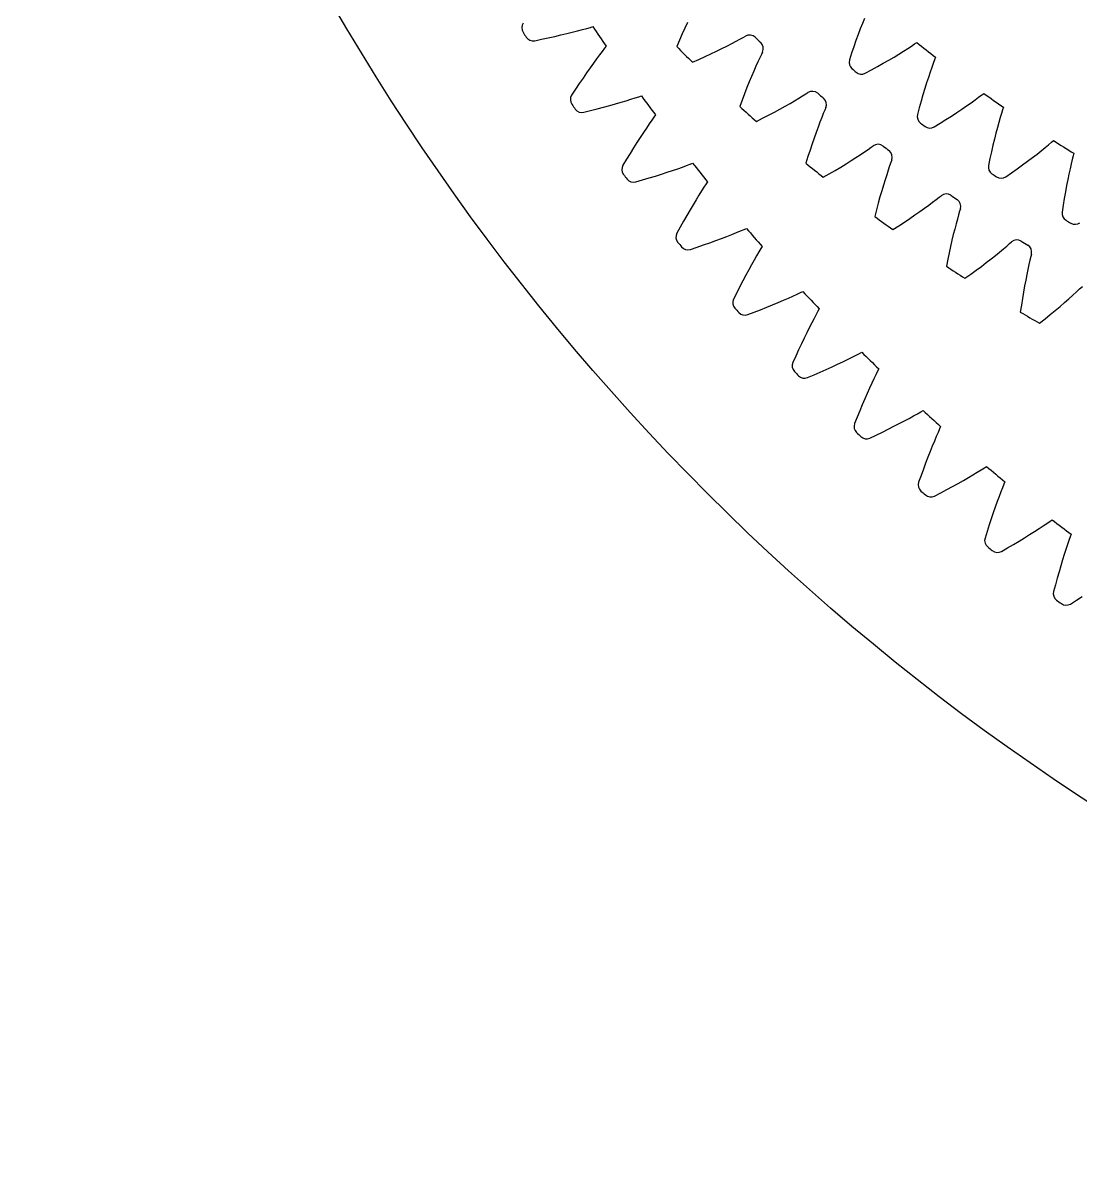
# Model space of a CAD drawing. Header units: millimetres. Extents: x -171 to 171, y -171 to 171.
# Drawn here: x -171.3 to -93.8, y -171.3 to -86.7 of the extents above; entities that cross this region are included whole.
import ezdxf

# ---------------------------------------------------------------- set-up
doc = ezdxf.new("R2010")
doc.units = ezdxf.units.MM

msp = doc.modelspace()

# ---------------------------------------------------------------- linework, layer by layer
at = {"layer": 'fixed_ring'}
for p, q in [((-130.672029, -87.222437), (-130.318793, -87.128833)), ((-130.318793, -87.128833), (-130.000954, -87.042256)), ((-130.000954, -87.042256), (-129.729945, -86.966631)), ((-129.729945, -86.966631), (-129.545133, -86.914087)), ((-133.814737, -87.94556), (-133.308073, -87.840502)), ((-133.308073, -87.840502), (-132.817987, -87.735763)), ((-132.817987, -87.735763), (-132.346243, -87.630707)), ((-132.346243, -87.630707), (-131.894035, -87.525988)), ((-131.894035, -87.525988), (-131.462856, -87.422377)), ((-131.462856, -87.422377), (-131.054645, -87.320803)), ((-131.054645, -87.320803), (-130.672029, -87.222437)), ((-128.856995, -88.726982), (-129.054706, -88.990473)), ((-128.686737, -88.502978), (-128.856995, -88.726982)), ((-128.569728, -88.35058), (-128.686737, -88.502978)), ((-129.504569, -89.603624), (-129.749554, -89.945582)), ((-129.272005, -89.284272), (-129.504569, -89.603624)), ((-129.054706, -88.990473), (-129.272005, -89.284272)), ((-130.004905, -90.308137), (-130.269043, -90.689831)), ((-129.749554, -89.945582), (-130.004905, -90.308137)), ((-130.5407, -91.089557), (-130.818829, -91.50645)), ((-130.269043, -90.689831), (-130.5407, -91.089557)), ((-130.818829, -91.50645), (-131.103367, -91.938633)), ((-127.101059, -92.348543), (-126.751824, -92.240969)), ((-126.751824, -92.240969), (-126.437678, -92.141825)), ((-126.437678, -92.141825), (-126.169889, -92.055486)), ((-126.169889, -92.055486), (-125.987313, -91.995636)), ((-130.212533, -93.196037), (-129.710447, -93.07092)), ((-129.710447, -93.07092), (-129.224912, -92.946779)), ((-129.224912, -92.946779), (-128.757718, -92.823051)), ((-128.757718, -92.823051), (-128.310031, -92.700437)), ((-128.310031, -92.700437), (-127.883312, -92.579765)), ((-127.883312, -92.579765), (-127.479462, -92.462043)), ((-127.479462, -92.462043), (-127.101059, -92.348543)), ((-125.227644, -93.779739), (-125.414724, -94.050882)), ((-125.066427, -93.549144), (-125.227644, -93.779739)), ((-124.955569, -93.392214), (-125.066427, -93.549144)), ((-125.839854, -94.681433), (-126.07105, -95.032861)), ((-125.620171, -94.353088), (-125.839854, -94.681433)), ((-125.414724, -94.050882), (-125.620171, -94.353088)), ((-126.311786, -95.405281), (-126.56054, -95.797174)), ((-126.07105, -95.032861), (-126.311786, -95.405281)), ((-126.816091, -96.207385), (-127.077425, -96.635005)), ((-126.56054, -95.797174), (-126.816091, -96.207385)), ((-127.077425, -96.635005), (-127.344557, -97.078159)), ((-123.702708, -97.457082), (-123.329116, -97.328627)), ((-123.329116, -97.328627), (-122.984434, -97.207254)), ((-122.984434, -97.207254), (-122.674478, -97.095699)), ((-122.674478, -97.095699), (-122.410334, -96.998781)), ((-122.410334, -96.998781), (-122.230281, -96.93172)), ((-126.404437, -98.299153), (-125.907722, -98.154173)), ((-125.907722, -98.154173), (-125.427507, -98.010828)), ((-125.427507, -98.010828), (-124.965601, -97.868623)), ((-124.965601, -97.868623), (-124.523142, -97.728307)), ((-124.523142, -97.728307), (-124.101558, -97.590766)), ((-124.101558, -97.590766), (-123.702708, -97.457082)), ((-121.576435, -98.962577), (-121.769705, -99.272713)), ((-121.400283, -98.684211), (-121.576435, -98.962577)), ((-121.248361, -98.447389), (-121.400283, -98.684211)), ((-121.14383, -98.286176), (-121.248361, -98.447389)), ((-121.976161, -99.609532), (-122.193203, -99.969873)), ((-121.769705, -99.272713), (-121.976161, -99.609532)), ((-122.651919, -100.753043), (-122.890959, -101.173089)), ((-122.418942, -100.35157), (-122.651919, -100.753043)), ((-122.193203, -99.969873), (-122.418942, -100.35157)), ((-122.890959, -101.173089), (-123.135087, -101.610761)), ((-123.135087, -101.610761), (-123.384389, -102.064185)), ((-120.539357, -102.601649), (-120.123574, -102.447456)), ((-120.123574, -102.447456), (-119.730354, -102.29802)), ((-119.730354, -102.29802), (-119.362165, -102.154815)), ((-119.362165, -102.154815), (-119.022581, -102.019834)), ((-119.022581, -102.019834), (-118.717305, -101.896044)), ((-118.717305, -101.896044), (-118.457222, -101.788702)), ((-118.457222, -101.788702), (-118.279978, -101.714536)), ((-122.39647, -103.246837), (-121.905912, -103.082224)), ((-121.905912, -103.082224), (-121.431774, -102.919901)), ((-121.431774, -102.919901), (-120.975888, -102.759445)), ((-120.975888, -102.759445), (-120.539357, -102.601649)), ((-117.238577, -103.189968), (-117.380964, -103.432643)), ((-117.140538, -103.024727), (-117.238577, -103.189968)), ((-117.726697, -104.035367), (-117.919598, -104.380128)), ((-117.545909, -103.717793), (-117.726697, -104.035367)), ((-117.380964, -103.432643), (-117.545909, -103.717793)), ((-118.122143, -104.748813), (-118.332528, -105.139182)), ((-117.919598, -104.380128), (-118.122143, -104.748813)), ((-118.54936, -105.5496), (-118.771512, -105.978817)), ((-118.332528, -105.139182), (-118.54936, -105.5496)), ((-118.998046, -106.425849), (-119.229125, -106.888826)), ((-118.771512, -105.978817), (-118.998046, -106.425849)), ((-115.206477, -106.819475), (-114.872528, -106.6711)), ((-114.872528, -106.6711), (-114.572415, -106.535271)), ((-114.572415, -106.535271), (-114.316806, -106.417674)), ((-114.316806, -106.417674), (-114.14265, -106.33652)), ((-117.244033, -107.666236), (-116.794886, -107.487783)), ((-116.794886, -107.487783), (-116.364974, -107.312757)), ((-116.364974, -107.312757), (-115.95565, -107.142156)), ((-115.95565, -107.142156), (-115.568682, -106.977205)), ((-115.568682, -106.977205), (-115.206477, -106.819475)), ((-118.194969, -108.031267), (-117.711342, -107.847282)), ((-117.711342, -107.847282), (-117.244033, -107.666236)), ((-113.329519, -108.309009), (-113.497538, -108.633519)), ((-113.176041, -108.017527), (-113.329519, -108.309009)), ((-113.043414, -107.769383), (-113.176041, -108.017527)), ((-112.952022, -107.600375), (-113.043414, -107.769383)), ((-113.676581, -108.985677), (-113.864307, -109.362123)), ((-113.497538, -108.633519), (-113.676581, -108.985677)), ((-114.059007, -109.760548), (-114.259351, -110.179262)), ((-113.864307, -109.362123), (-114.059007, -109.760548)), ((-114.464263, -110.616971), (-114.672845, -111.072656)), ((-114.259351, -110.179262), (-114.464263, -110.616971)), ((-110.246363, -111.006044), (-109.995631, -110.878378)), ((-109.995631, -110.878378), (-109.824839, -110.790364)), ((-114.672845, -111.072656), (-114.885334, -111.544454)), ((-112.006594, -111.854181), (-111.604377, -111.667441)), ((-111.604377, -111.667441), (-111.224273, -111.487237)), ((-111.224273, -111.487237), (-110.868625, -111.315231)), ((-110.868625, -111.315231), (-110.540838, -111.153697)), ((-110.540838, -111.153697), (-110.246363, -111.006044)), ((-113.806577, -112.644877), (-113.330647, -112.44181)), ((-113.330647, -112.44181), (-112.870906, -112.242329)), ((-112.870906, -112.242329), (-112.429208, -112.04616)), ((-112.429208, -112.04616), (-112.006594, -111.854181)), ((-108.792163, -112.431613), (-108.933932, -112.728966)), ((-108.669507, -112.178393), (-108.792163, -112.431613)), ((-108.584906, -112.005885), (-108.669507, -112.178393)), ((-109.253817, -113.418897), (-109.426429, -113.802509)), ((-109.088917, -113.0599), (-109.253817, -113.418897)), ((-108.933932, -112.728966), (-109.088917, -113.0599)), ((-109.605135, -114.20836), (-109.788673, -114.634707)), ((-109.426429, -113.802509), (-109.605135, -114.20836)), ((-109.976021, -115.080217), (-110.166322, -115.543834)), ((-109.788673, -114.634707), (-109.976021, -115.080217)), ((-105.50053, -115.16376), (-105.333373, -115.069026)), ((-110.166322, -115.543834), (-110.359887, -116.023707)), ((-107.076634, -116.016158), (-106.703994, -115.820984)), ((-106.703994, -115.820984), (-106.355466, -115.634975)), ((-106.355466, -115.634975), (-106.034361, -115.460537)), ((-106.034361, -115.460537), (-105.745988, -115.301294)), ((-105.745988, -115.301294), (-105.50053, -115.16376)), ((-108.770753, -116.858545), (-108.319306, -116.640944)), ((-108.319306, -116.640944), (-107.885757, -116.42737)), ((-107.885757, -116.42737), (-107.471109, -116.218741)), ((-107.471109, -116.218741), (-107.076634, -116.016158)), ((-104.236262, -116.667922), (-104.366097, -116.970676)), ((-104.12377, -116.410025), (-104.236262, -116.667922)), ((-104.046095, -116.23429), (-104.12377, -116.410025)), ((-109.238233, -117.080373), (-108.770753, -116.858545)), ((-104.6583, -117.672779), (-104.815525, -118.06295)), ((-104.507803, -117.307509), (-104.6583, -117.672779)), ((-104.366097, -116.970676), (-104.507803, -117.307509)), ((-104.977954, -118.475584), (-105.144398, -118.908892)), ((-104.815525, -118.06295), (-104.977954, -118.475584)), ((-105.313886, -119.361498), (-105.485604, -119.832314)), ((-105.144398, -118.908892), (-105.313886, -119.361498)), ((-101.078407, -119.414228), (-100.838611, -119.267045)), ((-100.838611, -119.267045), (-100.675352, -119.165739)), ((-105.485604, -119.832314), (-105.659938, -120.319503)), ((-102.76569, -120.399534), (-102.379581, -120.181429)), ((-102.379581, -120.181429), (-102.014995, -119.971594)), ((-102.014995, -119.971594), (-101.674138, -119.771876)), ((-101.674138, -119.771876), (-101.360221, -119.58481)), ((-101.360221, -119.58481), (-101.078407, -119.414228)), ((-104.03887, -121.090502), (-103.596431, -120.855125)), ((-103.596431, -120.855125), (-103.171715, -120.624484)), ((-103.171715, -120.624484), (-102.76569, -120.399534)), ((-99.633239, -121.027431), (-99.761441, -121.369632)), ((-99.515543, -120.719754), (-99.633239, -121.027431)), ((-99.413393, -120.457589), (-99.515543, -120.719754)), ((-99.342765, -120.278905), (-99.413393, -120.457589)), ((-104.497161, -121.33074), (-104.03887, -121.090502)), ((-99.897298, -121.740596), (-100.038886, -122.136709)), ((-99.761441, -121.369632), (-99.897298, -121.740596)), ((-100.184782, -122.555475), (-100.333867, -122.995057)), ((-100.038886, -122.136709), (-100.184782, -122.555475)), ((-100.485227, -123.454044), (-100.638092, -123.931314)), ((-100.333867, -122.995057), (-100.485227, -123.454044)), ((-96.832041, -123.719394), (-96.52581, -123.519996)), ((-96.52581, -123.519996), (-96.251001, -123.338344)), ((-96.251001, -123.338344), (-96.017246, -123.181744)), ((-96.017246, -123.181744), (-95.858143, -123.074028)), ((-100.638092, -123.931314), (-100.792919, -124.425049)), ((-98.294538, -124.630865), (-97.897777, -124.389952)), ((-97.897777, -124.389952), (-97.520644, -124.156669)), ((-97.520644, -124.156669), (-97.164689, -123.932505)), ((-97.164689, -123.932505), (-96.832041, -123.719394)), ((-94.545822, -124.314685), (-94.637469, -124.580704)), ((-94.482354, -124.133334), (-94.545822, -124.314685)), ((-99.590858, -125.389259), (-99.142481, -125.130991)), ((-99.142481, -125.130991), (-98.709749, -124.87821)), ((-98.709749, -124.87821), (-98.294538, -124.630865)), ((-94.857336, -125.239844), (-94.978337, -125.615916)), ((-94.74284, -124.892817), (-94.857336, -125.239844)), ((-94.637469, -124.580704), (-94.74284, -124.892817)), ((-95.104065, -126.017345), (-95.233197, -126.44158)), ((-94.978337, -125.615916), (-95.104065, -126.017345)), ((-95.364688, -126.886742), (-95.497681, -127.351383)), ((-95.233197, -126.44158), (-95.364688, -126.886742)), ((-95.63145, -127.834354), (-95.766525, -128.333853)), ((-95.497681, -127.351383), (-95.63145, -127.834354)), ((-94.527081, -129.249511), (-94.089326, -128.973621)), ((-94.089326, -128.973621), (-93.666986, -128.703836))]:
    msp.add_line(p, q, dxfattribs=at)
for centre, radius, start, end in [((-134.162545, -86.996676), 0.6, 145.140171, 212.961083), ((0, 0), 156, 213.858349, 214.496081), ((0, 0), 160.5, 212.961083, 213.114866), ((-133.928562, -87.356455), 0.6, 213.114866, 280.935778), ((-130.597791, -92.261731), 0.6, 147.418652, 215.239564), ((0, 0), 156, 216.13683, 216.774562), ((0, 0), 160.5, 215.239564, 215.393347), ((-130.349689, -92.611924), 0.6, 215.393347, 283.214259), ((-126.826535, -97.380902), 0.6, 149.697133, 217.518046), ((0, 0), 156, 218.415311, 219.053043), ((0, 0), 160.5, 217.518046, 217.671828), ((-126.564707, -97.720954), 0.6, 217.671828, 285.49274), ((-122.85474, -102.346093), 0.6, 151.975614, 219.796527), ((0, 0), 156, 220.693792, 221.331525), ((0, 0), 160.5, 219.796527, 219.950309), ((-122.5796, -102.675467), 0.6, 219.950309, 287.771221), ((0, 0), 156, 222.972273, 223.610006), ((-118.688687, -107.149454), 0.6, 154.254095, 222.075008), ((0, 0), 160.5, 222.075008, 222.22879), ((-118.40067, -107.46763), 0.6, 222.22879, 290.049702), ((0, 0), 156, 225.250754, 225.888487), ((-114.334962, -111.78339), 0.6, 156.532576, 224.353489), ((0, 0), 160.5, 224.353489, 224.507271), ((-114.034523, -112.089863), 0.6, 224.507271, 292.328183), ((0, 0), 156, 227.529235, 228.166968), ((-109.800451, -116.240574), 0.6, 158.811057, 226.63197), ((0, 0), 160.5, 226.63197, 226.785752), ((-109.488065, -116.53486), 0.6, 226.785752, 294.606664), ((0, 0), 156, 229.807716, 230.445449), ((-105.092322, -120.513957), 0.6, 161.089538, 228.910451), ((0, 0), 160.5, 228.910451, 229.064233), ((-104.768483, -120.795591), 0.6, 229.064233, 296.885145), ((0, 0), 156, 232.086197, 232.72393), ((-100.218021, -124.596783), 0.6, 163.36802, 231.188932), ((0, 0), 160.5, 231.188932, 231.342714), ((-99.883241, -124.86532), 0.6, 231.342714, 299.163626), ((-95.185254, -128.482595), 0.6, 165.646501, 233.467413), ((0, 0), 160.5, 233.467413, 233.621195), ((-94.840064, -128.73761), 0.6, 233.621195, 301.442107)]:
    msp.add_arc(centre, radius, start, end, dxfattribs=at)
at = {"layer": 'outer'}
msp.add_circle((0, 0), 171.326572, dxfattribs=at)
at = {"layer": 'thin_ring_external'}
for p, q in [((-122.806507, -87.017012), (-123.00185, -87.452185)), ((-122.614592, -86.601391), (-122.806507, -87.017012)), ((-123.199686, -87.905938), (-123.399211, -88.377483)), ((-123.00185, -87.452185), (-123.199686, -87.905938)), ((-119.367379, -88.15659), (-119.049505, -87.98881)), ((-119.049505, -87.98881), (-118.764484, -87.835084)), ((-118.764484, -87.835084), (-118.522234, -87.701885)), ((-118.522234, -87.701885), (-118.355262, -87.611994)), ((-120.888596, -88.910585), (-120.47546, -88.713378)), ((-120.47546, -88.713378), (-120.083049, -88.520983)), ((-120.083049, -88.520983), (-119.712959, -88.334791)), ((-119.712959, -88.334791), (-119.367379, -88.15659)), ((-117.114536, -88.775922), (-117.19359, -88.948289)), ((-122.241387, -89.520615), (-121.772428, -89.315084)), ((-121.772428, -89.315084), (-121.321239, -89.111469)), ((-121.321239, -89.111469), (-120.888596, -88.910585)), ((-117.446284, -89.492794), (-117.593438, -89.820726)), ((-117.311059, -89.198544), (-117.446284, -89.492794)), ((-117.19359, -88.948289), (-117.311059, -89.198544)), ((-117.911422, -90.558189), (-118.078386, -90.962078)), ((-117.749225, -90.176973), (-117.911422, -90.558189)), ((-117.593438, -89.820726), (-117.749225, -90.176973)), ((-118.248828, -91.386956), (-118.421696, -91.831535)), ((-118.078386, -90.962078), (-118.248828, -91.386956)), ((-118.421696, -91.831535), (-118.596105, -92.294798)), ((-114.755998, -92.349443), (-114.447106, -92.165651)), ((-114.447106, -92.165651), (-114.170306, -91.997572)), ((-114.170306, -91.997572), (-113.935174, -91.852178)), ((-113.935174, -91.852178), (-113.77301, -91.753879)), ((-118.596105, -92.294798), (-118.771293, -92.775915)), ((-116.236732, -93.180129), (-115.834204, -92.962084)), ((-115.834204, -92.962084), (-115.452129, -92.749903)), ((-115.452129, -92.749903), (-115.092029, -92.545057)), ((-115.092029, -92.545057), (-114.755998, -92.349443)), ((-112.54462, -93.029115), (-112.649158, -93.285041)), ((-112.474471, -92.852936), (-112.54462, -93.029115)), ((-117.556609, -93.858437), (-117.098757, -93.629229)), ((-117.098757, -93.629229), (-116.658553, -93.402842)), ((-116.658553, -93.402842), (-116.236732, -93.180129)), ((-112.8994, -93.92083), (-113.036794, -94.284567)), ((-112.769182, -93.585812), (-112.8994, -93.92083)), ((-112.649158, -93.285041), (-112.769182, -93.585812)), ((-113.179314, -94.673568), (-113.325437, -95.085455)), ((-113.036794, -94.284567), (-113.179314, -94.673568)), ((-113.473962, -95.518481), (-113.623905, -95.971307)), ((-113.325437, -95.085455), (-113.473962, -95.518481)), ((-109.142181, -95.762839), (-108.985247, -95.656388)), ((-113.774432, -96.442871), (-113.924825, -96.932307)), ((-113.623905, -95.971307), (-113.774432, -96.442871)), ((-110.611318, -96.73685), (-110.262147, -96.513884)), ((-110.262147, -96.513884), (-109.936544, -96.301367)), ((-109.936544, -96.301367), (-109.637439, -96.102043)), ((-109.637439, -96.102043), (-109.369582, -95.92005)), ((-109.369582, -95.92005), (-109.142181, -95.762839)), ((-111.782829, -97.450538), (-111.37293, -97.206576)), ((-111.37293, -97.206576), (-110.982062, -96.968263)), ((-110.982062, -96.968263), (-110.611318, -96.73685)), ((-107.78468, -97.128169), (-107.88919, -97.434675)), ((-107.693346, -96.867238), (-107.78468, -97.128169)), ((-107.632284, -96.687707), (-107.693346, -96.867238)), ((-112.656452, -97.951394), (-112.2109, -97.699107)), ((-112.2109, -97.699107), (-111.782829, -97.450538)), ((-108.120773, -98.146183), (-108.243245, -98.541954)), ((-108.002132, -97.775905), (-108.120773, -98.146183)), ((-107.88919, -97.434675), (-108.002132, -97.775905)), ((-108.368146, -98.960764), (-108.494367, -99.40081)), ((-108.243245, -98.541954), (-108.368146, -98.960764)), ((-108.620992, -99.860702), (-108.747245, -100.339336)), ((-108.494367, -99.40081), (-108.620992, -99.860702)), ((-104.921588, -100.002052), (-104.633051, -99.787715)), ((-104.633051, -99.787715), (-104.374837, -99.592283)), ((-104.374837, -99.592283), (-104.155759, -99.423666)), ((-104.155759, -99.423666), (-104.004466, -99.30934)), ((-108.747245, -100.339336), (-108.872451, -100.835812)), ((-106.309881, -100.979423), (-105.93169, -100.721463)), ((-105.93169, -100.721463), (-105.573247, -100.471421)), ((-105.573247, -100.471421), (-105.235916, -100.230917)), ((-105.235916, -100.230917), (-104.921588, -100.002052)), ((-102.730314, -100.717899), (-102.819038, -101.029342)), ((-102.652423, -100.452646), (-102.730314, -100.717899)), ((-102.600608, -100.270231), (-102.652423, -100.452646)), ((-107.553697, -101.788806), (-107.121608, -101.514098)), ((-107.121608, -101.514098), (-106.706788, -101.243996)), ((-106.706788, -101.243996), (-106.309881, -100.979423)), ((-102.914409, -101.375894), (-103.013989, -101.751747)), ((-102.819038, -101.029342), (-102.914409, -101.375894)), ((-103.116092, -102.153255), (-103.219446, -102.577897)), ((-103.013989, -101.751747), (-103.116092, -102.153255)), ((-103.323033, -103.023813), (-103.426011, -103.489571)), ((-103.219446, -102.577897), (-103.323033, -103.023813)), ((-99.724216, -103.441843), (-99.446999, -103.213052)), ((-99.446999, -103.213052), (-99.1991, -103.004691)), ((-99.1991, -103.004691), (-98.988918, -102.825107)), ((-98.988918, -102.825107), (-98.84366, -102.703206)), ((-103.52766, -103.974027), (-103.627352, -104.476249)), ((-103.426011, -103.489571), (-103.52766, -103.974027)), ((-100.696266, -104.211892), (-100.351058, -103.943873)), ((-100.351058, -103.943873), (-100.026447, -103.686459)), ((-100.026447, -103.686459), (-99.724216, -103.441843)), ((-97.499248, -104.044869), (-97.571953, -104.360436)), ((-97.435002, -103.775984), (-97.499248, -104.044869)), ((-97.392569, -103.591161), (-97.435002, -103.775984)), ((-101.84416, -105.064251), (-101.443672, -104.77332)), ((-101.443672, -104.77332), (-101.060792, -104.488826)), ((-101.060792, -104.488826), (-100.696266, -104.211892)), ((-97.649505, -104.711405), (-97.729764, -105.091852)), ((-97.571953, -104.360436), (-97.649505, -104.711405)), ((-102.261658, -105.360663), (-101.84416, -105.064251)), ((-97.811233, -105.49805), (-97.892769, -105.927415)), ((-97.729764, -105.091852), (-97.811233, -105.49805)), ((-97.973453, -106.378039), (-98.052514, -106.848447)), ((-97.892769, -105.927415), (-97.973453, -106.378039)), ((-94.647332, -106.871495), (-94.357985, -106.611766)), ((-94.357985, -106.611766), (-94.092812, -106.369119)), ((-94.092812, -106.369119), (-93.855875, -106.148371)), ((-93.855875, -106.148371), (-93.655137, -105.95829)), ((-98.129294, -107.337462), (-98.203212, -107.844119)), ((-98.052514, -106.848447), (-98.129294, -107.337462)), ((-95.639358, -107.725629), (-95.289448, -107.430444)), ((-95.289448, -107.430444), (-94.958375, -107.145148)), ((-94.958375, -107.145148), (-94.647332, -106.871495)), ((-96.794141, -108.657647), (-96.392322, -108.340303)), ((-96.392322, -108.340303), (-96.007212, -108.029303)), ((-96.007212, -108.029303), (-95.639358, -107.725629))]:
    msp.add_line(p, q, dxfattribs=at)
for centre, radius, start, end in [((-118.054713, -88.131292), 0.6, 46.698628, 120.060588), ((-35, 0), 120.5, 226.698628, 226.959909), ((-35, 0), 125, 224.992957, 225.73875), ((-117.651954, -88.509121), 0.6, 333.597949, 46.959909), ((-113.446337, -92.257153), 0.6, 49.625457, 122.987417), ((-35, 0), 120.5, 229.625457, 229.886738), ((-113.024811, -92.613924), 0.6, 336.524778, 49.886738), ((-35, 0), 125, 227.919787, 228.665579), ((-108.633303, -96.142325), 0.6, 52.552286, 125.914247), ((-35, 0), 120.5, 232.552286, 232.813567), ((-108.19411, -96.477108), 0.6, 339.451607, 52.813567), ((-35, 0), 125, 230.846616, 231.592408), ((-103.628168, -99.776673), 0.6, 55.479116, 128.841076), ((-35, 0), 120.5, 235.479116, 235.740397), ((-103.172454, -100.088593), 0.6, 342.378436, 55.740397), ((-35, 0), 125, 233.773445, 234.519238), ((-98.443991, -103.150715), 0.6, 58.405945, 131.767905), ((-35, 0), 120.5, 238.405945, 238.667226), ((-97.972944, -103.43896), 0.6, 345.305266, 58.667226), ((-35, 0), 125, 236.700274, 237.446067), ((-35, 0), 125, 239.627104, 240.372896)]:
    msp.add_arc(centre, radius, start, end, dxfattribs=at)
at = {"layer": 'thin_ring_internal'}
for p, q in [((-109.640506, -86.312798), (-109.787324, -86.679632)), ((-109.939571, -87.072263), (-110.095616, -87.48833)), ((-109.787324, -86.679632), (-109.939571, -87.072263)), ((-110.254174, -87.926101), (-110.414191, -88.384251)), ((-110.095616, -87.48833), (-110.254174, -87.926101)), ((-110.574776, -88.86173), (-110.736581, -89.356477)), ((-110.414191, -88.384251), (-110.574776, -88.86173)), ((-107.106513, -88.922174), (-106.771381, -88.712869)), ((-106.771381, -88.712869), (-106.463675, -88.516229)), ((-106.463675, -88.516229), (-106.188252, -88.336412)), ((-106.188252, -88.336412), (-105.954536, -88.18087)), ((-105.954536, -88.18087), (-105.795771, -88.073599)), ((-108.673602, -89.840283), (-108.25092, -89.601856)), ((-108.25092, -89.601856), (-107.848039, -89.368465)), ((-107.848039, -89.368465), (-107.466078, -89.141381)), ((-107.466078, -89.141381), (-107.106513, -88.922174)), ((-104.583492, -89.605951), (-104.695101, -89.915363)), ((-104.485908, -89.342714), (-104.583492, -89.605951)), ((-104.418051, -89.163525), (-104.485908, -89.342714)), ((-109.573594, -90.329335), (-109.115207, -90.082684)), ((-109.115207, -90.082684), (-108.673602, -89.840283)), ((-104.815653, -90.260062), (-104.94222, -90.634366)), ((-104.695101, -89.915363), (-104.815653, -90.260062)), ((-105.072798, -91.034725), (-105.20589, -91.458693)), ((-104.94222, -90.634366), (-105.072798, -91.034725)), ((-105.340305, -91.904469), (-105.475064, -92.370674)), ((-105.20589, -91.458693), (-105.340305, -91.904469)), ((-101.819744, -92.49987), (-101.523235, -92.286721)), ((-101.523235, -92.286721), (-101.258043, -92.092132)), ((-101.258043, -92.092132), (-101.033169, -91.924058)), ((-101.033169, -91.924058), (-100.8805, -91.808277)), ((-105.609335, -92.85621), (-105.74388, -93.359055)), ((-105.475064, -92.370674), (-105.609335, -92.85621)), ((-102.858994, -93.213284), (-102.490004, -92.96568)), ((-102.490004, -92.96568), (-102.142946, -92.727165)), ((-102.142946, -92.727165), (-101.819744, -92.49987)), ((-99.503286, -93.003968), (-99.586349, -93.272142)), ((-99.445315, -92.821341), (-99.503286, -93.003968)), ((-104.085268, -93.995636), (-103.657559, -93.729481)), ((-103.657559, -93.729481), (-103.248528, -93.468328)), ((-103.248528, -93.468328), (-102.858994, -93.213284)), ((-99.782443, -93.937954), (-99.88838, -94.318611)), ((-99.680895, -93.587186), (-99.782443, -93.937954)), ((-99.586349, -93.272142), (-99.680895, -93.587186)), ((-104.529502, -94.266951), (-104.085268, -93.995636)), ((-99.996901, -94.725504), (-100.106641, -95.156107)), ((-99.88838, -94.318611), (-99.996901, -94.725504)), ((-100.216512, -95.608559), (-100.325611, -96.081427)), ((-100.106641, -95.156107), (-100.216512, -95.608559)), ((-96.384264, -95.781792), (-96.130094, -95.573012)), ((-96.130094, -95.573012), (-95.914734, -95.392909)), ((-95.914734, -95.392909), (-95.768615, -95.268963)), ((-100.325611, -96.081427), (-100.433167, -96.57357)), ((-97.667431, -96.779918), (-97.312513, -96.512533)), ((-97.312513, -96.512533), (-96.978998, -96.255422)), ((-96.978998, -96.255422), (-96.66869, -96.010816)), ((-96.66869, -96.010816), (-96.384264, -95.781792)), ((-94.328161, -96.387662), (-94.396455, -96.659971)), ((-94.28025, -96.202141), (-94.328161, -96.387662)), ((-100.433167, -96.57357), (-100.540052, -97.083012)), ((-98.849151, -97.628068), (-98.436615, -97.338954)), ((-98.436615, -97.338954), (-98.042456, -97.055853)), ((-98.042456, -97.055853), (-97.667431, -96.779918)), ((-94.555897, -97.335498), (-94.640889, -97.721373)), ((-94.473656, -96.979709), (-94.555897, -97.335498)), ((-94.396455, -96.659971), (-94.473656, -96.979709)), ((-99.277906, -97.923238), (-98.849151, -97.628068)), ((-94.727027, -98.133585), (-94.813089, -98.569538)), ((-94.640889, -97.721373), (-94.727027, -98.133585)), ((-94.898088, -99.027314), (-94.981201, -99.505435)), ((-94.813089, -98.569538), (-94.898088, -99.027314)), ((-94.981201, -99.505435), (-95.061721, -100.002717)), ((-95.061721, -100.002717), (-95.140626, -100.517236))]:
    msp.add_line(p, q, dxfattribs=at)
for centre, radius, start, end in [((-35, 0), 113, 231.206805, 232.097543), ((-110.163074, -89.5328), 0.6, 162.910087, 229.986433), ((-35, 0), 117.5, 229.986433, 230.18748), ((-109.848447, -89.795991), 0.6, 230.18748, 297.263826), ((-35, 0), 113, 234.337239, 235.227978), ((-105.1616, -93.503796), 0.6, 166.040521, 233.116868), ((-35, 0), 117.5, 233.116868, 233.317915), ((-104.83307, -93.749412), 0.6, 233.317915, 300.394261), ((-35, 0), 113, 237.467674, 238.358413), ((-99.950736, -97.19574), 0.6, 169.170956, 236.247303), ((-35, 0), 117.5, 236.247303, 236.44835), ((-99.609284, -97.423049), 0.6, 236.44835, 303.524696), ((-94.546034, -100.597613), 0.6, 172.301391, 239.377737), ((-35, 0), 117.5, 239.377737, 239.578784), ((-94.192678, -100.805937), 0.6, 239.578784, 306.655131)]:
    msp.add_arc(centre, radius, start, end, dxfattribs=at)

doc.saveas('drawing.dxf')
